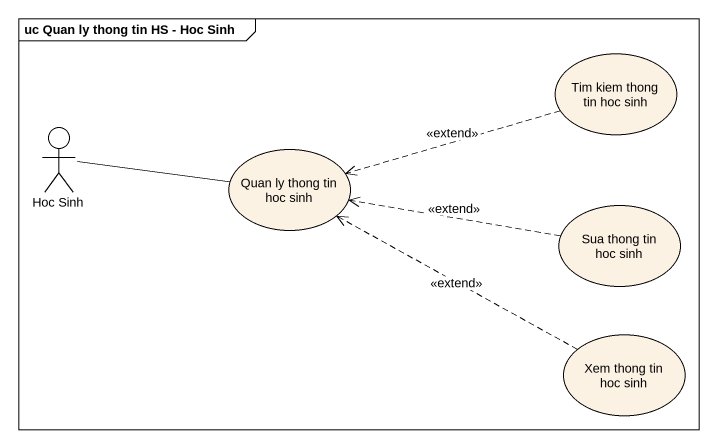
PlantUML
@startuml
mainframe uc Quan ly thong tin HS - Hoc Sinh
usecase "Tim kiem thong tin hoc sinh" as Tim_kiem_thong_tin_hoc_sinh
actor "Hoc Sinh" as Hoc_Sinh
usecase "Quan ly thong tin hoc sinh" as Quan_ly_thong_tin_hoc_sinh
usecase "Sua thong tin hoc sinh" as Sua_thong_tin_hoc_sinh
usecase "Xem thong tin hoc sinh" as Xem_thong_tin_hoc_sinh
Tim_kiem_thong_tin_hoc_sinh .left.> Quan_ly_thong_tin_hoc_sinh : <<extend>>
Hoc_Sinh -right- Quan_ly_thong_tin_hoc_sinh
Sua_thong_tin_hoc_sinh .left.> Quan_ly_thong_tin_hoc_sinh : <<extend>>
Xem_thong_tin_hoc_sinh .left.> Quan_ly_thong_tin_hoc_sinh : <<extend>>
@enduml
